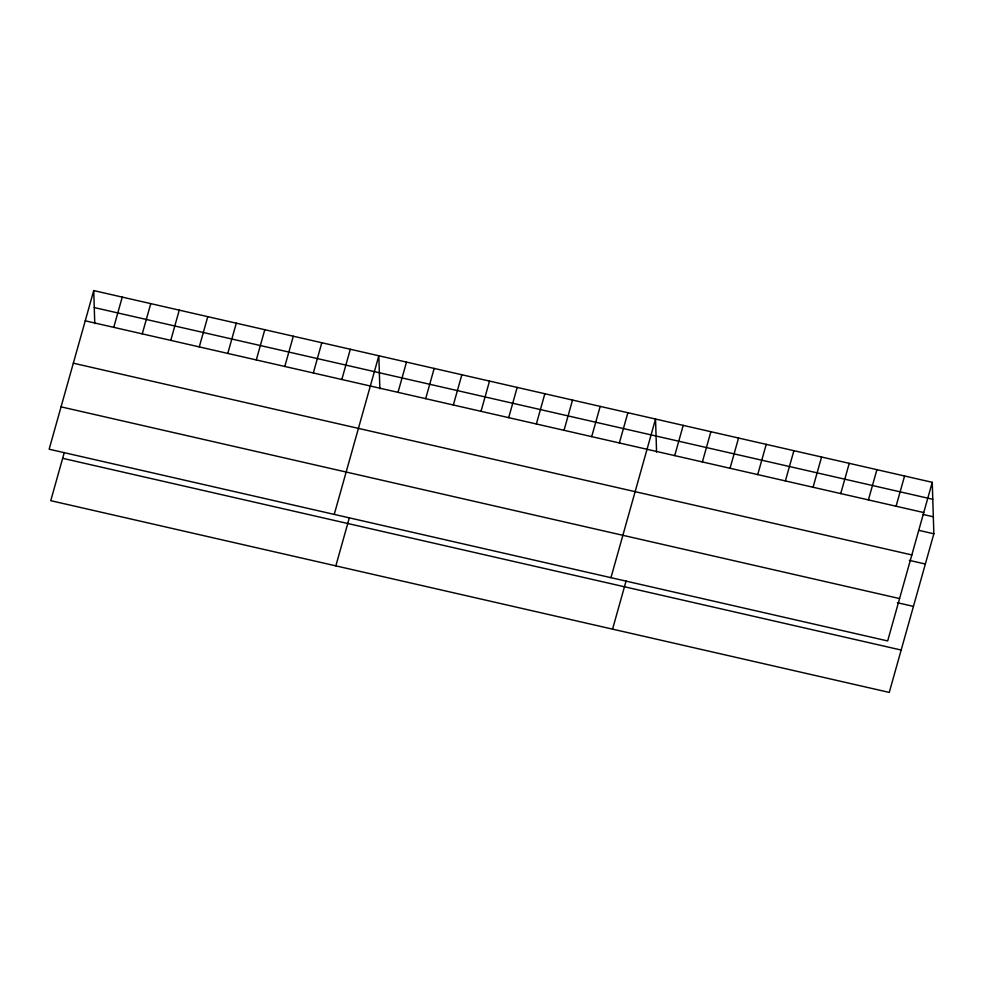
<?xml version="1.0" encoding="UTF-8"?>
<svg xmlns="http://www.w3.org/2000/svg" width="983" height="983" viewBox="0 0 983 983"><rect width="100%" height="100%" fill="white"/><g stroke="black" fill="none" stroke-linecap="round" stroke-linejoin="round"><path stroke-width="1.47" d="M93.741 290.587L49.15 449.219L887.661 640.941L932.253 482.321L93.741 290.587L94.761 323.616M64.288 452.499L50.747 500.679L889.259 692.413L933.85 533.781L932.253 482.321M113.745 327.351L122.248 297.112M142.252 333.864L150.755 303.624M170.772 340.388L179.262 310.149M199.279 346.901L207.769 316.661M227.786 353.425L236.289 323.186M256.293 359.938L264.796 329.698M284.8 366.462L293.303 336.223M313.319 372.975L321.81 342.735M341.826 379.499L350.317 349.26M334.245 514.404L378.836 355.772L379.856 388.801M335.842 565.876L349.383 517.685M398.004 392.34L406.507 362.1M425.676 398.668L434.179 368.428M453.347 404.996L461.85 374.756M481.019 411.324L489.522 381.085M508.69 417.652L517.181 387.413M536.362 423.98L544.852 393.741M564.033 430.308L572.524 400.069M591.705 436.636L600.195 406.397M619.376 442.964L627.867 412.725M610.959 577.672L655.538 419.041L656.57 452.069M612.556 629.145L626.097 580.953M674.719 455.608L683.21 425.369M702.378 461.936L710.881 431.697M730.05 468.264L738.552 438.025M757.721 474.592L766.224 444.353M785.392 480.92L793.895 450.681M813.064 487.249L821.567 457.009M840.735 493.577L849.238 463.337M868.407 499.905L876.91 469.665M896.078 506.233L904.581 475.993M94.27 307.568L932.781 499.303M85.238 320.827L923.75 512.561M923.123 514.465L933.322 516.8M919.289 530.451L933.85 533.781M73.332 363.194L911.843 554.928M909.324 560.359L925.347 564.021M61.057 406.851L899.568 598.573M897.418 602.726L913.44 606.388M62.654 458.311L901.178 650.046"/></g></svg>
